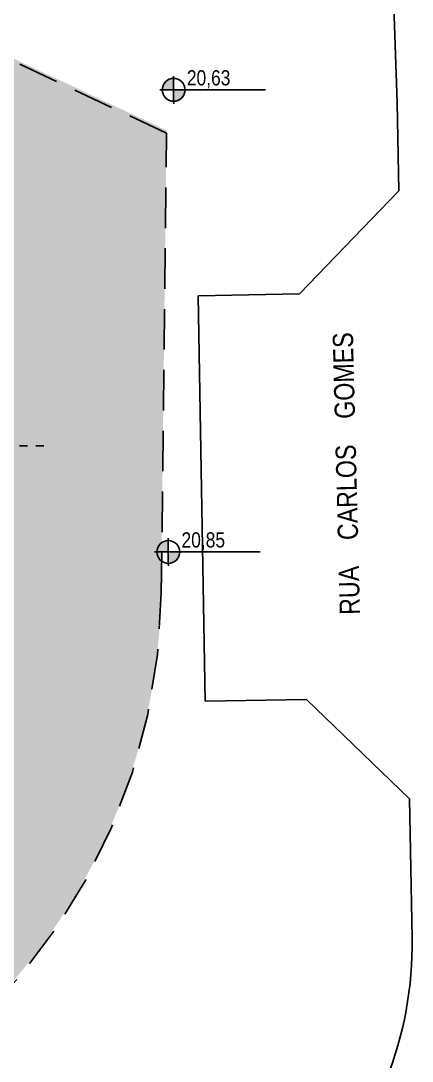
# Model space of a CAD drawing. Header units: metres. Extents: x -133 to 570, y -18 to 184.
# Drawn here: x 46.31 to 51.14, y -4.39 to 8.45 of the extents above; entities that cross this region are included whole.
import ezdxf

# ---------------------------------------------------------------- set-up
doc = ezdxf.new("R2010")
doc.units = ezdxf.units.M
doc.linetypes.add('ESTILO_TQS_0004', pattern=[1.12, 0.5, -0.2, 0.01, -0.2, 0.01, -0.2])
doc.linetypes.add('terreno + circ vert$0$DASHEDX2', pattern=[1.5, 1, -0.5])
for name, color, linetype in [('205', 232, 'ESTILO_TQS_0004'), ('ARQ-ALV ACAB', 4, 'Continuous'), ('ARQ-DIM EMBASAM', 2, 'Continuous'), ('terreno + circ vert$0$ARQ-AUX2', 2, 'Continuous'), ('terreno + circ vert$0$ARQ-PRJ', 7, 'terreno + circ vert$0$DASHEDX2'), ('terreno + circ vert$0$ARQ-SIM', 1, 'Continuous')]:
    doc.layers.add(name, color=color, linetype=linetype)
doc.styles.add('terreno + circ vert$0$Adesa', font='ARIALN.TTF')

# ---------------------------------------------------------------- blocks, each defined once
blk = doc.blocks.new('terreno + circ vert$0$ADESA-SIMB NIVEL PLAN')
h = blk.add_hatch(color=256)
h.dxf.hatch_style = 1
edge = h.paths.add_edge_path()
edge.add_ellipse((-0.038, 0), major_axis=(-0.133, 0.133), ratio=1, start_angle=315.0639, end_angle=405.0639)
edge.add_line((-0.226, 0), (-0.038, 0))
edge.add_line((-0.038, 0), (-0.038, 0.189))
edge = h.paths.add_edge_path()
edge.add_ellipse((-0.038, 0), major_axis=(-0.133, 0.133), ratio=1, start_angle=495.0639, end_angle=585.0639)
edge.add_line((0.151, 0), (-0.038, 0))
edge.add_line((-0.038, 0), (-0.038, -0.189))
for p, q in [((-0.038, 0.189), (-0.038, 0.226)), ((-0.038, 0.189), (-0.038, 0)), ((-0.038, 0), (0.151, 0)), ((-0.038, 0), (0.151, 0)), ((0.151, 0), (0.189, 0)), ((-0.264, 0), (-0.226, 0)), ((-0.226, 0), (-0.038, 0)), ((-0.038, -0.189), (-0.038, 0)), ((-0.037, -0.227), (-0.038, -0.189))]:
    blk.add_line(p, q)
blk.add_lwpolyline([(0.157, 0), (1.472, 0)])
blk.add_ellipse((-0.038, 0), major_axis=(-0.133, 0.133), ratio=1, start_param=3.928105432082424, end_param=10.21129073926201)
at = {"color": 3, "style": 'terreno + circ vert$0$Adesa'}
for p in [(0.18, 0.072), (0.18, -0.298)]:
    blk.add_attdef('100.00', p, '', height=0.25, rotation=0.0639, dxfattribs=at)
blk = doc.blocks.new('terreno + circ vert')
at = {"layer": 'terreno + circ vert$0$ARQ-AUX2'}
blk.add_lwpolyline([(50.6534, 15.6421), (50.954, 7.4395), (50.9733, 6.3505), (49.7456, 5.0785), (48.4958, 5.0564), (48.5844, 0.0551), (49.8343, 0.0772), (51.1062, -1.1505), (51.1366, -2.868, -0.4190878), (46.6423, -7.4477), (41.7571, -7.4531), (40.5424, -6.2398), (40.5424, -5.025), (-9.4576, -5.025), (-9.4576, -6.3993), (-12.8191, -4.225), (-35.3141, -4.225), (-38.7204, -6.3934), (-38.7204, -5.025), (-98.7204, -5.025)], format="xyb", dxfattribs=at)
at = {"layer": 'terreno + circ vert$0$ARQ-PRJ', "color": 1, "ltscale": 0.5}
blk.add_lwpolyline([(48.0419, 1.3908), (48.1056, 7.0609), (42.945, 9.4812), (35.5548, 12.9472), (27.5061, 16.8929), (22.1014, 19.5405), (15.0017, 23.0148), (8.3251, 26.282), (0.4895, 30.0914), (-5.8932, 33.2362), (-12.2759, 36.3811), (-18.9156, 39.6675), (-31.5995, 31.2229), (-104.3835, 0.8491), (-104.1403, -6.025), (40.5424, -6.025, 0.4109303)], format="xyb", close=True, dxfattribs=at)
at = {"layer": 'terreno + circ vert$0$ARQ-SIM'}
ref = blk.add_blockref('terreno + circ vert$0$ADESA-SIMB NIVEL PLAN', (48.2225, 7.5952), dxfattribs=dict(at, xscale=0.7499999999999999, yscale=0.7499999999999999, zscale=0.7499999999999999, rotation=0.07506035329099373))
ref.add_attrib('100.00', '20,63', (48.3573, 7.6497), dxfattribs={"layer": '0', "color": 3, "height": 0.1875, "rotation": 0.13892, "style": 'terreno + circ vert$0$Adesa'})
ref = blk.add_blockref('terreno + circ vert$0$ADESA-SIMB NIVEL PLAN', (48.1565, 1.8955), dxfattribs=dict(at, xscale=0.7499999999999999, yscale=0.7499999999999999, zscale=0.7499999999999999, rotation=0.07506035329099373))
ref.add_attrib('100.00', '20,85', (48.2913, 1.9499), dxfattribs={"layer": '0', "color": 3, "height": 0.1875, "rotation": 0.13892, "style": 'terreno + circ vert$0$Adesa'})
at = {"color": 2, "style": 'terreno + circ vert$0$Adesa'}
blk.add_text('RUA    CARLOS    GOMES', height=0.25, rotation=91.46171, dxfattribs=at).set_placement((50.4949, 1.1231))
blk = doc.blocks.new('EST-LO-03-2S1-R00')
at = {"layer": '205'}
blk.add_line((4659.154326, 320.486758), (-3743.509623, 320.486758), dxfattribs=at)

msp = doc.modelspace()

# ---------------------------------------------------------------- hatches: boundary and pattern name
at = {"layer": 'ARQ-DIM EMBASAM'}
h = msp.add_hatch(dxfattribs=at)
h.set_pattern_fill('AR-HBONE', color=252, scale=0.002)
h.set_pattern_definition([(67.64892, (-51.5757, 20.02397), (-0.11066073, 0.26520687), [0.6096, -0.2032]), (157.64892, (-51.49843, 20.2119), (-0.11066073, 0.26520687), [0.6096, -0.2032])])
edge = h.paths.add_edge_path(flags=16)
edge.add_arc((-96.7346, -0.3536), 2, 0, 360)
edge = h.paths.add_edge_path()
edge.add_line((-38.1418, -5.9899), (-37.5855, -5.9899))
edge.add_arc((-38.0101, -6.6143), 0.7551, 55.78733, 84.7815)
edge.add_line((-37.9414, -5.8623), (-35.3141, -4.1899))
edge.add_line((-35.3141, -4.1899), (-12.8639, -4.1899))
edge.add_line((-12.8639, -4.1899), (-10.3082, -5.8168))
edge.add_arc((-8.749, -3.9324), 2.4458, 230.39473, 253.15872)
edge.add_line((-9.4576, -6.2733), (-9.4576, -4.9899))
edge.add_line((-9.4576, -4.9899), (40.5424, -4.9899))
edge.add_line((40.5424, -4.9899), (40.5424, -5.9899))
edge.add_arc((40.5437, 1.507), 7.4968, 269.99012, 359.15468)
edge.add_line((48.0397, 1.3964), (48.1056, 7.096))
edge.add_line((48.1056, 7.096), (45.1211, 8.4958))
edge.add_line((45.1211, 8.4958), (45.0397, 1.2462))
edge.add_arc((40.5055, 1.528), 4.543, 270.29857, 356.44314, ccw=False)
edge.add_line((40.5292, -3.0149), (32.8104, -3.0149))
edge.add_line((32.8104, -3.0149), (8.0404, -3.0147))
edge.add_line((8.0404, -3.0147), (8.0404, -3.0149))
edge.add_line((8.0404, -3.0149), (-82.5601, -3.0745))
edge.add_line((-82.5601, -3.0745), (-86.0599, 5.2892))
edge.add_line((-86.0599, 5.2892), (-76.3995, 9.3235))
edge.add_line((-76.3995, 9.3235), (-76.6514, 9.9398))
edge.add_line((-76.6514, 9.9398), (-70.2106, 12.6043))
edge.add_line((-70.2106, 12.6043), (-69.9663, 12.0298))
edge.add_line((-69.9663, 12.0298), (-68.4662, 12.6523))
edge.add_line((-68.4662, 12.6523), (-68.7154, 13.2504))
edge.add_line((-68.7154, 13.2504), (-62.1854, 15.922))
edge.add_line((-62.1854, 15.922), (-61.0563, 16.3737))
edge.add_line((-61.0563, 16.3737), (-53.5618, 19.5605))
edge.add_line((-53.5618, 19.5605), (-53.5496, 19.5356))
edge.add_line((-53.5496, 19.5356), (-48.0785, 21.8274))
edge.add_line((-48.0785, 21.8274), (-47.8665, 21.9154))
edge.add_line((-47.8665, 21.9154), (-37.5327, 26.1769))
edge.add_line((-37.5327, 26.1769), (-37.0787, 25.125))
edge.add_line((-37.0787, 25.125), (-29.4694, 28.3005))
edge.add_line((-29.4694, 28.3005), (-29.7986, 29.0894))
edge.add_line((-29.7986, 29.0894), (-29.6007, 29.1715))
edge.add_line((-29.6007, 29.1715), (-26.6253, 34.0629))
edge.add_line((-26.6253, 34.0629), (-26.7793, 34.4321))
edge.add_line((-26.7793, 34.4321), (-30.8207, 31.7791))
edge.add_arc((-38.1435, 39.4627), 10.6142, 286.88313, 313.62236, ccw=False)
edge.add_line((-35.0609, 29.306), (-34.7426, 28.358))
edge.add_line((-34.7426, 28.358), (-47.2604, 24.2804))
edge.add_line((-47.2604, 24.2804), (-58.0568, 19.6792))
edge.add_line((-58.0568, 19.6792), (-58.4254, 20.5609))
edge.add_line((-58.4254, 20.5609), (-63.2746, 18.5306))
edge.add_line((-63.2746, 18.5306), (-62.8903, 17.6178))
edge.add_line((-62.8903, 17.6178), (-86.886, 7.5243))
edge.add_line((-86.886, 7.5243), (-87.2549, 8.4245))
edge.add_line((-87.2549, 8.4245), (-102.2922, 2.0328))
edge.add_arc((-99.9828, -2.6526), 5.2236, 116.23771, 219.08829)
edge.add_arc((-100.3017, -2.5049), 5.0791, 222.65147, 271.88412)
edge.add_line((-100.1347, -7.5812), (-98.7204, -6.2822))
edge.add_line((-98.7204, -6.2822), (-98.7204, -4.9899))
edge.add_line((-98.7204, -4.9899), (-38.7204, -4.9899))
edge.add_line((-38.7204, -4.9899), (-38.7204, -6.3582))
edge.add_line((-38.7204, -6.3582), (-38.1418, -5.9899))

# ---------------------------------------------------------------- block references
at = {"linetype": 'Continuous', "xscale": 0.01, "yscale": 0.01, "zscale": 0.01}
msp.add_blockref('EST-LO-03-2S1-R00', (0, 0), dxfattribs=at)
at = {"layer": 'ARQ-ALV ACAB'}
for p in [(0, 0), (0, 0, 0)]:
    msp.add_blockref('terreno + circ vert', p, dxfattribs=at)

doc.saveas('drawing.dxf')
